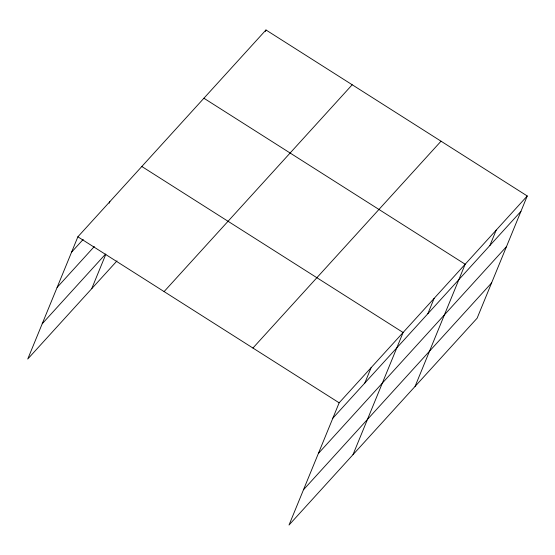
<?xml version="1.0" encoding="UTF-8"?>
<svg xmlns="http://www.w3.org/2000/svg" width="555" height="555" viewBox="0 0 555 555"><rect width="100%" height="100%" fill="white"/><g stroke="black" fill="none" stroke-linecap="round" stroke-linejoin="round"><path stroke-width="0.83" d="M527.25 195.977L339.147 402.812L289.023 525.023L477.127 318.188L527.25 195.977L265.977 29.977L77.873 236.812L27.75 359.023L116.994 260.892M109.217 203.192L109.848 201.652M91.707 288.697L105.838 254.245M265.346 31.517L265.977 29.977M364.822 383.026L371.122 367.653M352.98 454.698L403.103 332.494L141.823 166.493M427.836 313.735L434.142 298.361M415.057 386.44L465.173 264.236L203.9 98.235M489.905 245.476L496.212 230.11M71.567 252.185L83.195 239.399M57.109 287.441L94.315 246.524M42.208 323.766L105.582 254.079M164.093 291.597L352.196 84.762M252.927 348.034L441.031 141.199M332.84 418.186L520.944 211.351M318.383 453.442L506.486 246.607M303.488 489.767L491.591 282.932M77.873 236.812L339.147 402.812"/></g></svg>
